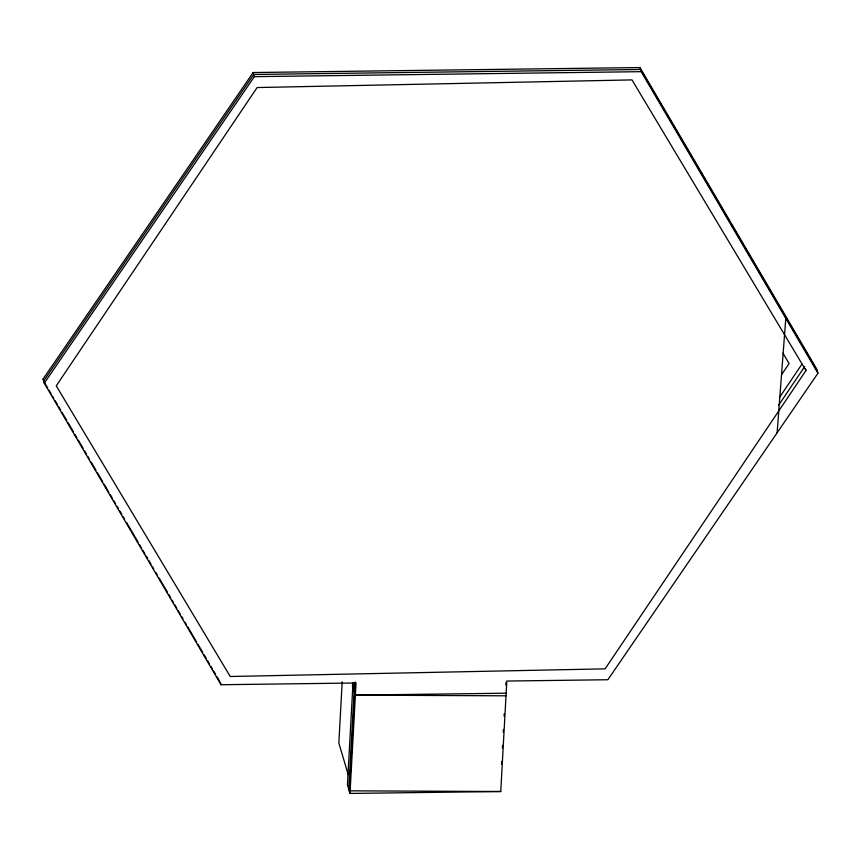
<?xml version="1.0" encoding="UTF-8"?>
<svg xmlns="http://www.w3.org/2000/svg" width="861" height="861" viewBox="0 0 861 861"><rect width="100%" height="100%" fill="white"/><g stroke="black" fill="none" stroke-linecap="round" stroke-linejoin="round"><path stroke-width="1.29" d="M352.999 682.881L347.446 784.834L349.996 793.444L500.758 791.507L506.817 681.04L607.877 679.738L817.95 373.211L816.734 369.1L639.971 67.556L253.123 72.539L43.05 379.066L44.266 383.188L221.029 684.732L356.056 682.988L349.996 793.444M354.549 682.579L354.172 691.028L354.549 682.525M342.194 681.89L338.847 743.011L348.221 774.663M348.78 789.333L354.635 682.525M349.351 791.259L355.335 682.02M501.5 764.062L501.64 761.404M502.372 748.112L502.523 745.454M503.244 732.173L503.394 729.515M504.115 716.223L504.266 713.565M505.837 684.936L505.967 682.504M352.73 682.881L352.461 686.529L355.389 695.139L506.01 695.806M777.117 432.782L785.792 318.355L785.146 316.17M779.442 397.545L801.925 364.16M778.527 405.391L804.755 366.431M805.982 370.542L605.1 668.846L230.231 676.498L56.245 385.846L257.116 87.553L631.985 79.901L805.982 370.542L805.369 368.486M781.584 374.664L789.117 363.568L782.972 353.182M44.266 383.188L254.35 76.651L253.123 72.539M254.35 76.651L641.187 71.667L817.95 373.211M355.389 695.139L506.15 693.202M350.147 790.839L500.758 791.507M817.304 371.026L640.541 69.483L253.704 74.466L43.62 381.003L47.699 387.956M43.05 379.066L44.406 381.391M49.055 390.281L51.1 393.757M52.456 396.071L53.823 398.395M55.179 400.72L57.213 404.196M58.58 406.51L60.614 409.997M61.981 412.311L66.738 420.426M68.094 422.751L73.54 432.028M74.896 434.353L76.93 437.829M78.297 440.143L83.054 448.269M84.41 450.583L86.455 454.07M87.811 456.384L89.167 458.709M91.212 462.185L95.969 470.3M97.325 472.624L102.771 481.902M104.127 484.216L108.884 492.341M110.251 494.655L112.285 498.142M113.641 500.456L115.686 503.933M117.042 506.257L118.409 508.571M119.765 510.896L121.81 514.372M123.166 516.697L124.522 519.011M126.567 522.498L138.126 542.215M139.482 544.529L141.516 548.005M142.883 550.33L144.917 553.806M146.284 556.131L147.64 558.445M148.996 560.769L151.041 564.246M152.397 566.57L153.753 568.884M155.798 572.361L157.154 574.685M159.199 578.162L167.357 592.077M168.713 594.402L170.758 597.878M172.114 600.203L173.47 602.517M174.837 604.842L176.871 608.318M178.238 610.632L180.272 614.119M181.628 616.433L182.995 618.758M185.029 622.234L186.396 624.559M187.752 626.873L196.588 641.951M197.944 644.276L202.712 652.39M204.068 654.704L206.102 658.191M207.469 660.505L209.503 663.992M210.87 666.306L212.226 668.631M213.582 670.945L215.627 674.421M216.983 676.746L219.706 681.385M639.971 67.556L641.187 71.667M220.384 682.547L221.029 684.732"/></g></svg>
